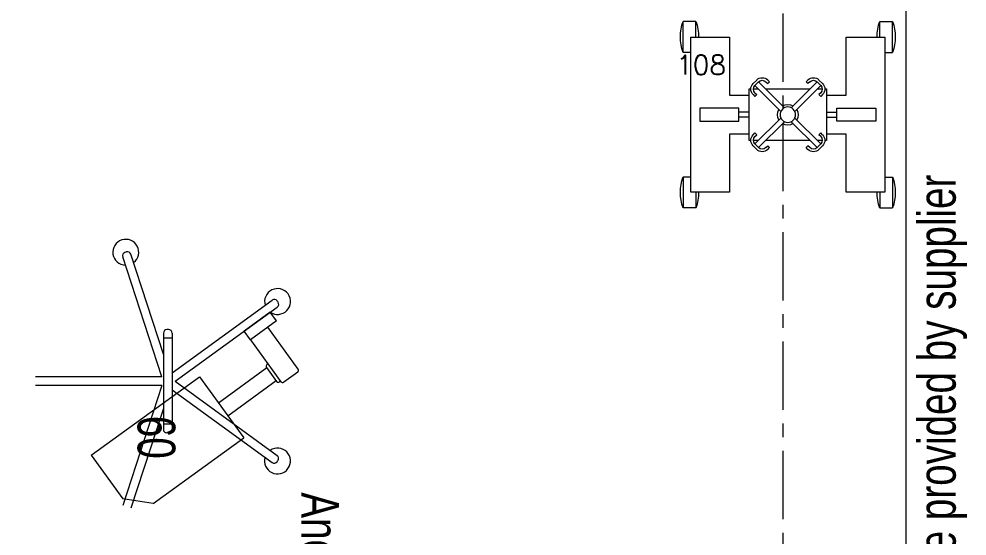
# Model space of a CAD drawing. Header units: millimetres. Extents: x 26027 to 581921, y 7230 to 233891.
# Drawn here: x 522226 to 524426, y 196701 to 197902 of the extents above; entities that cross this region are included whole.
import ezdxf

# ---------------------------------------------------------------- set-up
doc = ezdxf.new("R2010")
doc.units = ezdxf.units.MM
doc.header["$LTSCALE"] = 5
doc.linetypes.add('CENTER', pattern=[50.8, 31.75, -6.35, 6.35, -6.35])
doc.linetypes.add('HIDDEN', pattern=[9.525, 6.35, -3.175])
doc.layers.add('axes', color=9, linetype='Continuous')
for name, color, linetype, lineweight in [('Medical Equipment and Furniture', 163, 'Continuous', 0), ('Medical Equipment and Furniture1', 163, 'Continuous', 5), ('Walls', 32, 'Continuous', 5)]:
    doc.layers.add(name, color=color, linetype=linetype, lineweight=lineweight)
doc.styles.add('list_ghTextstyle', font='romans.shx', dxfattribs={"height": 0.25})
doc.styles.add('X3G_ENTITY_257CFD', font='swisscl.ttf', dxfattribs={"height": 200})

# ---------------------------------------------------------------- blocks, each defined once
blk = doc.blocks.new('HF12177-P')
for p, q in [((-0.0196, -0.007), (-0.1885, 0.2255)), ((0, 0), (-0.1724, 0.2372)), ((0, 0), (0.1724, 0.2372)), ((0.0196, -0.007), (0.1885, 0.2255)), ((-0.12, -0.015), (-0.12, -0.019)), ((-0.112, -0.007), (0.112, -0.007)), ((-0.1, -0.007), (-0.1, -0.027)), ((0.1, -0.007), (0.1, -0.027)), ((0.12, -0.015), (0.12, -0.019)), ((-0.0631, -0.027), (-0.2951, -0.1024)), ((-0.01, -0.0308), (-0.2889, -0.1214)), ((-0.112, -0.027), (0.112, -0.027)), ((-0.01, -0.0308), (-0.01, -0.324)), ((0.01, -0.0308), (0.01, -0.324)), ((0.01, -0.0308), (0.2889, -0.1214)), ((0.0631, -0.027), (0.2951, -0.1024))]:
    blk.add_line(p, q)
for centre, radius, start, end in [((-0.1852, 0.2378), 0.03, 325.4712, 286.5288), ((0.1852, 0.2378), 0.03, 253.4712, 214.5288), ((-0.1821, 0.2302), 0.008, 126.3733, 216), ((0, -0.017), 0.315, 125.6267, 126.3733), ((-0.1788, 0.2325), 0.008, 36, 125.6267), ((0.1788, 0.2325), 0.008, 54.3733, 144), ((0, -0.017), 0.315, 53.6267, 54.3733), ((0.1821, 0.2302), 0.008, 324, 53.6267), ((-0.112, -0.015), 0.008, 90, 180), ((-0.112, -0.019), 0.008, 180, 270), ((0.112, -0.015), 0.008, 0, 90), ((0.112, -0.019), 0.008, 270, 0), ((-0.2996, -0.1144), 0.03, 37.4712, 358.5288), ((-0.2926, -0.11), 0.008, 108, 197.6267), ((0, -0.017), 0.315, 197.6267, 198.3733), ((-0.2914, -0.1138), 0.008, 198.3733, 288)]:
    blk.add_arc(centre, radius, start, end)
blk = doc.blocks.new('MONITOR ARM PLAN')
at = {"color": 8, "linetype": 'HIDDEN'}
for p, q in [((0.025, -0.49375, 0), (0.025, -0.18375, 0)), ((0.025, -0.18375, 0), (0.2, -0.18375, 0)), ((0.2, -0.44375, 0), (0.2, -0.18375, 0)), ((0.2, -0.44375, 0), (0.15, -0.49375, 0)), ((0.025, -0.49375, 0), (0.15, -0.49375, 0))]:
    blk.add_line(p, q, dxfattribs=at)
at = {"layer": 'Medical Equipment and Furniture1'}
for p, q in [((0.025, 0.0375), (0, 0.0375)), ((0, 0.0375), (0, -0.0375)), ((0.025, 0.0375), (0.025, -0.0375)), ((0.145, 0.0125), (0.025, 0.0125)), ((0.15, 0.0075), (0.15, -0.0325)), ((0.025, -0.0375), (0, -0.0375)), ((0.025, -0.0375), (0.145, -0.0375)), ((0.09375, -0.0375), (0.09375, -0.04)), ((0.14375, -0.0375), (0.14375, -0.04)), ((0.09875, -0.045), (0.13875, -0.045)), ((0.1, -0.045), (0.1, -0.18375)), ((0.1375, -0.045), (0.1375, -0.18375))]:
    blk.add_line(p, q, dxfattribs=at)
for centre, start, end in [((0.145, 0.0075, 0), 0, 90), ((0.09875, -0.04), 180, 270), ((0.13875, -0.04), 270, 360), ((0.145, -0.0325), 270, 0)]:
    blk.add_arc(centre, 0.005, start, end, dxfattribs=at)
blk = doc.blocks.new('ME17635-P')
for p, q in [((-0.2132, 0.2167), (-0.2432, 0.2167)), ((-0.2431, 0.1447), (-0.2432, 0.2167)), ((-0.2132, 0.18), (-0.2132, 0.2167)), ((0.2132, 0.2167), (0.2432, 0.2167)), ((0.2132, 0.18), (0.2132, 0.2167)), ((0.2431, 0.1447), (0.2432, 0.2167)), ((-0.225, 0.1447), (-0.2431, 0.1447)), ((0.225, 0.1447), (0.2431, 0.1447)), ((-0.0806, 0.0721), (-0.0721, 0.0806)), ((-0.0764, 0.0679), (-0.0679, 0.0764)), ((-0.0162, 0.0078), (-0.0764, 0.0679)), ((-0.0078, 0.0162), (-0.0679, 0.0764)), ((-0.0509, 0.0764), (-0.0467, 0.0721)), ((-0.0467, 0.0806), (-0.0424, 0.0764)), ((-0.0467, 0.0721), (-0.0424, 0.0764)), ((0.0078, 0.0162), (0.0679, 0.0764)), ((0.0162, 0.0078), (0.0764, 0.0679)), ((0.0467, 0.0806), (0.0424, 0.0764)), ((0.0424, 0.0764), (0.0467, 0.0721)), ((0.0509, 0.0764), (0.0467, 0.0721)), ((0.0679, 0.0764), (0.0764, 0.0679)), ((0.0721, 0.0806), (0.0806, 0.0721)), ((-0.09, 0.045), (-0.135, 0.045)), ((-0.0806, 0.0467), (-0.0764, 0.0424)), ((-0.0764, 0.0509), (-0.0721, 0.0467)), ((-0.0764, 0.0424), (-0.0721, 0.0467)), ((0.0764, 0.0509), (0.0721, 0.0467)), ((0.0721, 0.0467), (0.0764, 0.0424)), ((0.0806, 0.0467), (0.0764, 0.0424)), ((0.135, 0.045), (0.09, 0.045)), ((-0.09, 0.006), (-0.114, 0.006)), ((0.09, 0.006), (0.114, 0.006)), ((-0.09, -0.006), (-0.114, -0.006)), ((-0.0162, -0.0078), (-0.0764, -0.0679)), ((-0.0078, -0.0162), (-0.0679, -0.0764)), ((0.0078, -0.0162), (0.0679, -0.0764)), ((0.0162, -0.0078), (0.0764, -0.0679)), ((0.09, -0.006), (0.114, -0.006)), ((-0.0806, -0.0467), (-0.0764, -0.0424)), ((-0.0721, -0.0467), (-0.0764, -0.0424)), ((0.0764, -0.0424), (0.0721, -0.0467)), ((0.0806, -0.0467), (0.0764, -0.0424)), ((-0.135, -0.045), (-0.09, -0.045)), ((-0.0764, -0.0509), (-0.0721, -0.0467)), ((0.0764, -0.0509), (0.0721, -0.0467)), ((0.09, -0.045), (0.135, -0.045)), ((-0.0721, -0.0806), (-0.0806, -0.0721)), ((-0.0679, -0.0764), (-0.0764, -0.0679)), ((-0.0509, -0.0764), (-0.0467, -0.0721)), ((-0.0424, -0.0764), (-0.0467, -0.0721)), ((-0.0467, -0.0806), (-0.0424, -0.0764)), ((0.0467, -0.0721), (0.0424, -0.0764)), ((0.0467, -0.0806), (0.0424, -0.0764)), ((0.0509, -0.0764), (0.0467, -0.0721)), ((0.0764, -0.0679), (0.0679, -0.0764)), ((0.0806, -0.0721), (0.0721, -0.0806)), ((-0.2431, -0.1447), (-0.2432, -0.2167)), ((-0.225, -0.1447), (-0.2431, -0.1447)), ((0.225, -0.1447), (0.2431, -0.1447)), ((0.2431, -0.1447), (0.2432, -0.2167)), ((-0.2132, -0.18), (-0.2132, -0.2167)), ((0.2132, -0.18), (0.2132, -0.2167)), ((-0.2132, -0.2167), (-0.2432, -0.2167)), ((0.2132, -0.2167), (0.2432, -0.2167))]:
    blk.add_line(p, q)
for points in [[(-0.135, 0.045), (-0.135, 0.18), (-0.225, 0.18), (-0.225, -0.18), (-0.135, -0.18), (-0.135, -0.045)], [(0.135, -0.045), (0.135, -0.18), (0.225, -0.18), (0.225, 0.18), (0.135, 0.18), (0.135, 0.045)], [(-0.0859, 0.06), (-0.09, 0.06), (-0.09, -0.06), (-0.0859, -0.06)], [(-0.0684, 0.06), (-0.0799, 0.06)], [(0.0515, 0.06), (-0.0515, 0.06)], [(0.0799, 0.06), (0.0685, 0.06)], [(0.0859, -0.06), (0.09, -0.06), (0.09, 0.06), (0.0859, 0.06)], [(-0.0799, -0.06), (-0.0685, -0.06)], [(-0.0515, -0.06), (0.0515, -0.06)], [(0.0685, -0.06), (0.0799, -0.06)]]:
    blk.add_lwpolyline(points)
for points in [[(-0.114, -0.015), (-0.204, -0.015), (-0.204, 0.015), (-0.114, 0.015)], [(0.114, -0.015), (0.204, -0.015), (0.204, 0.015), (0.114, 0.015)]]:
    blk.add_lwpolyline(points, close=True)
blk.add_circle((0, 0), 0.018)
for centre, radius, start, end in [((-0.1382, 0.1807), 0.111, 161.0927, 198.942), ((-0.3182, 0.1807), 0.111, 359.6607, 18.942), ((0.3182, 0.1807), 0.111, 161.058, 180.3393), ((0.1382, 0.1807), 0.111, 341.058, 18.9073), ((-0.0679, 0.0594), 0.018, 135, 225), ((-0.0679, 0.0594), 0.012, 135, 225), ((-0.0594, 0.0679), 0.018, 45, 135), ((-0.0594, 0.0679), 0.012, 45, 135), ((0.0594, 0.0679), 0.018, 45, 135), ((0.0594, 0.0679), 0.012, 45, 135), ((0.0679, 0.0594), 0.012, 315, 45), ((0.0679, 0.0594), 0.018, 315, 45), ((0, 0), 0.024, 59.4775, 120.5225), ((0, 0), 0.024, 149.4775, 210.5225), ((0, 0), 0.024, 329.4775, 30.5225), ((0, 0), 0.024, 239.4775, 300.5225), ((-0.0679, -0.0594), 0.018, 135, 225), ((-0.0679, -0.0594), 0.012, 135, 225), ((0.0679, -0.0594), 0.012, 315, 45), ((0.0679, -0.0594), 0.018, 315, 45), ((-0.0594, -0.0679), 0.018, 225, 315), ((-0.0594, -0.0679), 0.012, 225, 315), ((0.0594, -0.0679), 0.018, 225, 315), ((0.0594, -0.0679), 0.012, 225, 315), ((-0.1382, -0.1807), 0.111, 161.058, 198.9073), ((0.1382, -0.1807), 0.111, 341.0927, 18.942), ((-0.3182, -0.1807), 0.111, 341.058, 0.3393), ((0.3182, -0.1807), 0.111, 179.6607, 198.942)]:
    blk.add_arc(centre, radius, start, end)

msp = doc.modelspace()

# ---------------------------------------------------------------- linework, layer by layer
at = {"layer": 'axes', "linetype": 'CENTER', "lineweight": 0}
msp.add_line((523998.8, 120285.6, 0), (523998.8, 205820.3, 0), dxfattribs=at)
at = {"layer": 'Walls'}
msp.add_line((524283.8, 198885.3, 0), (524283.8, 193052, 0), dxfattribs=at)

# ---------------------------------------------------------------- block references
at = {"layer": 'Medical Equipment and Furniture', "yscale": 1000, "zscale": 1000}
for name, p, xscale, rotation in [('ME17635-P', (524009.9, 197679.3, 0), -1000, 180), ('MONITOR ARM PLAN', (522778.6, 197198.5, 0), 1000, 305.9850316752795)]:
    msp.add_blockref(name, p, dxfattribs=dict(at, xscale=xscale, rotation=rotation))
at = {"layer": 'Medical Equipment and Furniture', "extrusion": (-1.92689e-13, -1.39405e-12, -1), "xscale": -1000, "yscale": 1000, "zscale": -1000, "rotation": 90.01496832471715}
msp.add_blockref('HF12177-P', (-522588.1, 197060.2, 0), dxfattribs=at)

# ---------------------------------------------------------------- texts
at = {"layer": 'Medical Equipment and Furniture', "style": 'list_ghTextstyle'}
msp.add_text('108', height=45, dxfattribs=at).set_placement((523750.7, 197772.4, 0))
at = {"layer": 'Medical Equipment and Furniture', "color": 1, "char_height": 87.473, "width": 3260.537, "style": 'X3G_ENTITY_257CFD'}
for s, insert, attachment_point, rotation in [('77 is wall mounted. Distance from FFL to be provided by supplier', (524425.7, 196249.2, -2.4), 8, 90), ('Anesthesia Pendant to be Provided by MG Supplier', (522968.8, 195777.8, 0), 2, 270)]:
    msp.add_mtext(s, dxfattribs=dict(at, insert=insert, attachment_point=attachment_point, rotation=rotation))
at = {"layer": 'Medical Equipment and Furniture', "insert": (522588.7, 196930, 0), "char_height": 87.47, "width": 82.543, "attachment_point": 2, "rotation": 270, "style": 'X3G_ENTITY_257CFD'}
msp.add_mtext('60', dxfattribs=at)

doc.saveas('drawing.dxf')
